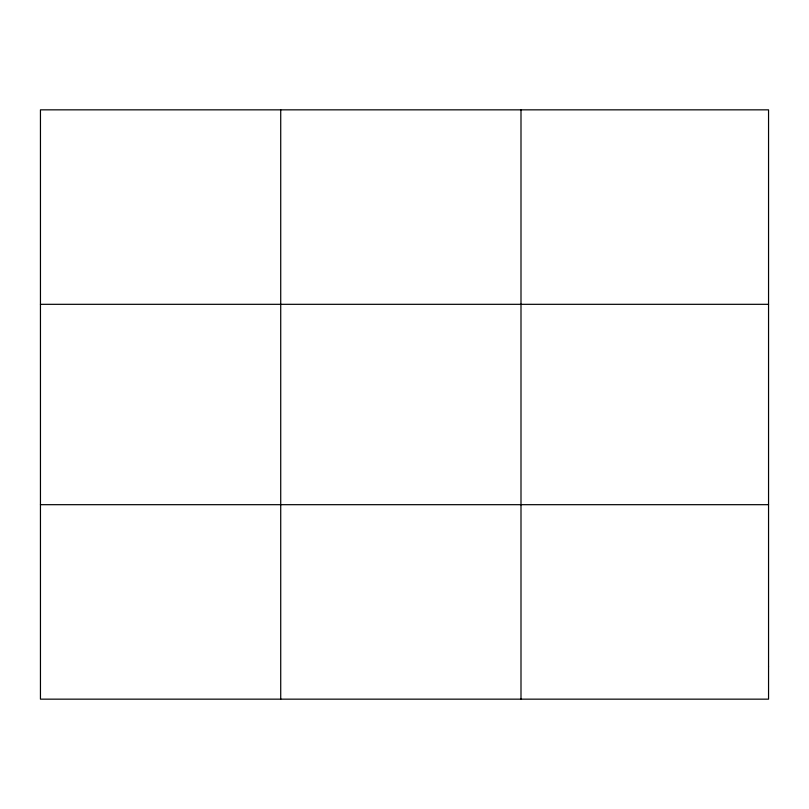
<?xml version="1.0" encoding="UTF-8"?>
<svg xmlns="http://www.w3.org/2000/svg" width="809" height="809" viewBox="0 0 809 809"><rect width="100%" height="100%" fill="white"/><g stroke="black" fill="none" stroke-linecap="round" stroke-linejoin="round"><path stroke-width="1.21" d="M280.723 109.842L280.723 699.158M520.996 109.842L520.996 699.158M40.45 304.315L768.55 304.315M40.45 504.685L768.55 504.685M768.55 666.747L768.55 699.158L40.45 699.158L40.45 109.842L768.55 109.842L768.55 666.747"/></g></svg>
